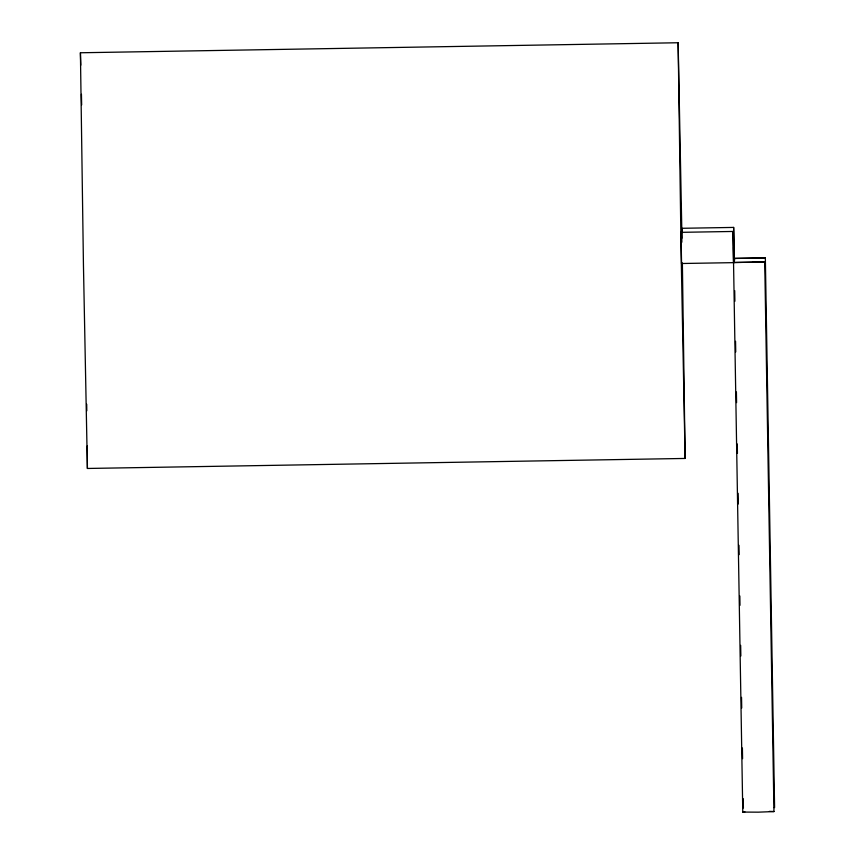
<?xml version="1.0" encoding="UTF-8"?>
<svg xmlns="http://www.w3.org/2000/svg" width="855" height="855" viewBox="0 0 855 855"><rect width="100%" height="100%" fill="white"/><g stroke="black" fill="none" stroke-linecap="round" stroke-linejoin="round"><path stroke-width="1.28" d="M734.231 262.603L734.702 258.37L765.343 257.954L774.587 807.505L774.053 807.612M733.537 262.517L764.723 261.993L773.967 811.555L758.342 812.164L742.781 812.079L733.537 262.517L764.723 261.993M765.343 257.954L734.167 258.477M742.781 812.079L744.887 811.865M682.376 262.987L685.122 458.451L87.402 468.465L83.448 265.339L80.413 52.764L678.133 42.75L681.863 232.795M681.863 242.211L681.659 228.296L733.643 227.419L733.932 242.66M681.146 240.437L681.04 232.336L733.013 231.459L733.312 246.7M681.2 244.231L681.563 263.511L733.537 262.645L733.013 231.459M753.821 257.804L764.83 257.868M753.202 261.844L764.199 261.908M769.425 811.374L773.967 811.555M733.537 262.645L733.248 247.405M681.659 228.296L681.873 238.267M681.04 232.336L681.307 245.556M685.122 458.451L681.168 255.324L678.133 42.75M80.413 52.764L80.797 65.172M81.439 94.274L81.653 104.962M733.868 243.365L734.167 258.595L733.643 227.419M734.702 290.604L734.883 301.27M735.557 341.284L735.738 351.95M736.412 391.953L736.583 402.63M737.277 443.969L737.438 453.3M738.111 493.303L738.293 503.98M738.987 545.319L739.148 554.649M739.842 595.988L739.992 605.329M740.665 645.333L740.847 655.999M741.542 697.349L741.723 708.015M742.397 748.018L742.578 758.684M743.252 798.698L743.401 808.028M86.708 404.255L86.793 410.795M87.242 445.989L87.402 468.465M681.563 262.891L681.563 263.511"/></g></svg>
